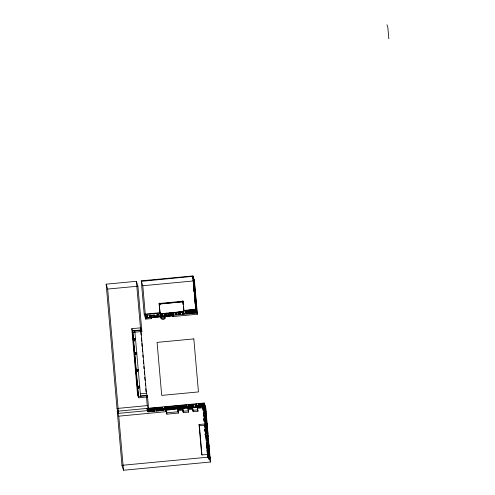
<?xml version="1.0" encoding="UTF-8"?>
<svg xmlns="http://www.w3.org/2000/svg" width="495" height="495" viewBox="0 0 495 495"><rect width="100%" height="100%" fill="white"/><g stroke="black" fill="none" stroke-linecap="round" stroke-linejoin="round"><path stroke-width="0.74" d="M188.02 408.251L188.193 407.787A2.438 2.395 -17.3 0 1 192.351 407.391L193.229 411.667L198.006 411.215L197.338 406.94L166.19 409.885L166.858 414.16L178.404 413.065L177.965 408.752A2.723 2.673 -17.3 0 1 182.401 408.338L183.107 410.077L183.323 412.601L188.651 412.1L188.02 408.251L192.598 407.818M161.123 313.669L160.213 313.88L159.978 313.118L159.118 303.287L160.04 303.194L160.269 303.831L182.494 301.727L182.265 301.096L182.94 301.028L183.175 301.789L184.035 311.627L160.213 313.88L159.118 303.287M141.422 281.339L193.062 276.321L193.397 280.114M131.794 328.668L132.45 330.778L138.161 396.192L137.505 394.088L131.794 328.668L140.716 327.826L146.433 393.24L147.578 396.928L148.766 410.497L118.534 413.362L117.012 408.474L106.153 284.173L136.385 281.315L137.907 286.203L141.867 331.514L132.938 332.355L132.542 331.068L141.465 330.227M141.261 280.826L192.945 275.938L194.473 280.851L197.394 314.238L172.941 316.553L172.452 313.385L164.476 314.139L165.045 318.211A2.215 2.178 -17.3 0 1 161.184 318.576L160.646 314.839L151.124 315.742L151.588 318.576L145.709 319.127L144.181 314.22L141.261 280.826L142.795 285.739L145.709 319.127M192.945 275.938L193.78 282.057L194.195 282.014L194.059 280.442L193.316 280.436L192.821 277.726L193.211 277.689L193.564 278.827L194.102 284.953M193.564 278.827L193.18 278.864L192.821 277.726M192.963 279.298L193.347 279.267L193.7 280.399M194.059 280.442L193.7 279.31L193.291 279.347L193.644 280.486M193.075 280.164L193.427 280.133L193.78 281.265L193.427 281.296L193.075 280.164L193.564 282.868L194.263 282.75L194.399 284.322L194.046 284.353M193.427 280.919L193.842 280.882L194.195 282.014M106.153 284.173L107.675 289.061L137.907 286.203M142.795 285.739L194.473 280.851M194.263 282.75L193.91 281.618L193.557 281.649L193.916 282.837M193.279 282.806L193.656 282.769L194.009 283.907L193.632 283.938L193.279 282.806L193.415 284.377L193.774 285.51L194.145 285.479M194.399 284.322L194.046 283.19L193.694 283.22L194.498 285.547L194.634 287.119L194.176 287.162L193.427 281.296M193.415 284.377L193.792 284.34M194.399 288.35L193.731 287.242L193.595 285.671L194.263 286.778L194.603 290.683M194.634 287.119L194.145 284.408L193.687 284.452L194.04 285.59L194.498 285.547M193.823 286.023L194.281 285.98M193.595 285.671L194.263 286.778M193.972 287.298L194.393 287.255L194.888 289.965L194.461 290.002L194.108 288.87M193.947 286.803L194.275 291.239L193.786 288.536L194.158 288.498M194.745 288.393L194.325 288.43L194.046 287.211M194.51 289.631L194.139 289.668L193.786 288.536M193.922 290.107L194.294 290.07M194.139 290.243L194.659 290.194L195.148 292.898L194.628 292.947L194.139 290.243L194.275 291.815M194.535 293.894L194.046 291.19L194.393 291.153M194.492 291.376L195.011 291.326M194.919 297.569L194.504 292.854L194.888 292.817L195.383 295.527L194.776 295.571M195.129 296.616L194.776 296.647L194.424 295.515L194.287 293.943L194.888 293.863L194.745 292.291L194.399 292.322L194.801 297.186M194.504 292.854L194.857 293.993L195.247 293.956M195.383 295.527L195.03 294.389L194.64 294.426L194.993 295.565M194.424 295.515L195.482 296.672L195.618 298.244L194.547 297.087L195.036 299.791L195.414 299.753L195.278 298.182L194.9 298.219L194.547 297.087M194.912 297.142L195.265 297.111L195.618 298.244M194.9 298.943L195.432 298.887L195.785 300.026L195.927 301.597L195.395 301.647L194.9 298.943L195.395 301.647M182.556 301.269L159.972 303.404L160.293 304.437M195.253 300.075L195.785 300.026M194.937 301.981L195.346 301.944L195.698 303.076L195.29 303.113L194.937 301.981L194.801 300.409L195.209 300.372M159.353 304.048L183.175 301.789M195.104 303.256L195.457 303.225L195.81 304.357L195.946 305.929L195.599 305.966L195.104 303.256L195.457 304.394L195.81 304.357M196.094 303.546L195.735 302.414L195.302 302.457L195.655 303.59L196.094 303.546L196.23 305.118L195.791 305.161L195.438 304.029L195.878 303.986L196.23 305.118M195.24 304.827L195.593 304.796L195.946 305.929M195.358 306.176L195.711 306.145L196.063 307.277L196.199 308.849L195.853 308.88L195.358 306.176L195.717 307.308L196.063 307.277M195.5 307.748L195.847 307.717L196.199 308.849M190.822 309.734L192.419 309.585L192.772 310.718L192.84 311.435L191.243 311.584L190.822 309.734L191.243 311.584M144.181 314.22L160.312 312.692M184.103 310.439L195.865 309.332L197.394 314.238M193.526 309.66L193.922 311.312L193.526 309.66L195.123 309.511L195.519 311.157M185.378 310.538L186.974 310.39L187.333 311.522L187.37 311.961L185.774 312.116L185.378 310.538L186.064 313.564L187.661 313.415L186.974 310.39M188.174 310.272L189.771 310.118L190.123 311.256L190.16 311.708L188.564 311.856L188.174 310.272L188.564 311.856M144.299 314.603L159.978 313.118M183.8 310.866L195.983 309.715L195.055 299.091M163.424 313.453L167.254 313.088M168.789 312.945L182.587 311.64M191.181 310.872L192.772 310.718M178.361 312.234L179.957 312.085L180.31 313.217L180.39 314.121L178.794 314.276L178.361 312.234L178.794 314.276M193.879 310.798L195.476 310.643M160.962 313.991L162.558 313.836L162.911 314.975L162.979 315.773L161.382 315.921L160.962 313.991L161.382 315.921M185.736 311.671L187.333 311.522M188.527 311.404L190.123 311.256M145.567 315.593L147.163 315.439L147.516 316.577L147.566 317.184L145.969 317.332L145.567 315.593L145.969 317.332M188.36 311.504L189.956 311.355L190.309 312.487L190.371 313.193L188.774 313.341L188.36 311.504L188.774 313.341M149.113 315.303L150.709 315.148L151.062 316.286L151.111 316.843L149.515 316.998L149.113 315.303L149.515 316.998M157.132 315.123L157.082 314.548L158.678 314.399L158.728 314.969M171.895 313.774L171.839 313.131L173.436 312.982L173.844 314.758L164.606 315.662L164.903 316.614L172.885 315.86L172.588 314.907M191.076 311.343L192.673 311.188L193.081 312.945L191.485 313.094L191.076 311.343L191.485 313.094M194.015 311.095L195.612 310.947L195.971 312.079L196.02 312.648L194.424 312.803L194.015 311.095L194.424 312.803M175.112 312.914L176.709 312.76L177.062 313.898L177.111 314.443L175.515 314.597L175.112 312.914L175.515 314.597M182.08 312.265L183.676 312.116L184.029 313.248L184.072 313.774L182.476 313.923L182.08 312.265L182.476 313.923M170.076 313.514L168.479 313.663L168.517 314.102M175.156 313.459L176.752 313.31L176.709 312.76M182.123 312.791L183.719 312.642L184.072 313.774M178.714 313.372L180.31 313.217M161.314 315.123L162.911 314.975M188.713 312.636L190.309 312.487M145.92 316.726L147.516 316.577M149.465 316.435L151.062 316.286M172.724 314.22L173.788 314.115M186.021 313.019L187.617 312.871M191.429 312.475L193.025 312.326L193.081 312.945M164.476 314.139L164.773 315.092L172.749 314.337L172.941 316.553M175.465 314.047L177.062 313.898M182.432 313.403L184.029 313.248M194.374 312.227L195.971 312.079M151.124 315.742L151.421 316.689L160.943 315.791L161.184 318.576L165.045 318.211L164.773 315.092M145.351 317.976L155.232 317.041M157.509 316.825L165.874 316.039M167.39 315.89L171.19 315.532M172.712 315.389L197.035 313.088L194.114 279.7M145.388 318.099L173.077 315.482L173.399 316.509M151.291 317.623L172.644 315.6M132.45 330.778L141.372 329.93M132.542 331.068L133.223 338.877L135.543 338.654M136.812 353.195L134.492 353.411L134.894 354.698L135.921 354.599L135.853 353.814L134.826 353.913L134.423 352.626L133.291 339.675L135.611 339.452M133.223 338.877L133.625 340.164L134.652 340.065L134.72 340.863L133.693 340.956L133.291 339.675M134.423 352.626L136.744 352.409M134.492 353.411L135.915 369.685L138.235 369.468M139.751 386.812L137.431 387.028L137.833 388.315L138.86 388.222L138.798 387.505L137.765 387.604L137.369 386.317L135.976 370.384L138.297 370.167M135.915 369.685L136.317 370.972L137.344 370.879L137.406 371.572L136.379 371.671L135.976 370.384M137.369 386.317L139.689 386.1M140.481 393.803L146.433 393.24M147.089 395.35L140.487 395.975L140.58 396.266L134.77 330.555L134.863 330.852M137.431 387.028L138.254 396.489L147.182 395.641M138.254 396.489L138.656 397.776L147.578 396.928M117.012 408.474L147.244 405.609L148.766 410.497M191.509 407.354L205.258 406.055L205.71 407.509L210.474 462.021L123.502 470.25L121.968 465.325L117.247 411.234L204.212 403.01L205.295 406.482L196.892 407.28M147.04 408.641L148.636 408.493L148.989 409.625L149.032 410.126L147.436 410.275L147.04 408.641L147.436 410.275M150.69 411.623L150.294 410.009L150.69 411.623L152.287 411.469L152.243 410.992L151.891 409.86L150.195 410.039L149.793 408.381L151.39 408.226L151.792 409.891L151.39 408.226M152.776 408.128L153.165 409.73L152.776 408.128L154.372 407.979L154.762 409.575L153.048 409.767L153.091 410.256L153.444 411.388L155.04 411.24L154.644 409.613L155.04 411.24M156.667 411.184L156.265 409.489L156.667 411.184L158.264 411.029L157.862 409.334L155.919 409.588L155.523 407.93L157.119 407.781L157.515 409.439L157.119 407.781M160.918 410.652L160.566 409.514L158.969 409.668L158.932 409.235L159.322 410.8L160.918 410.652L160.529 409.087L158.74 409.334L158.338 407.651L159.935 407.503L160.337 409.179L159.935 407.503M160.9 407.397L162.496 407.249L162.849 408.381L162.886 408.752L161.29 408.901L160.9 407.397L161.29 408.901M164.885 407.039L186.745 404.966L187.122 406.166L165.256 408.233L164.885 407.039L165.349 409.272L165.256 408.233M191.553 404.57L191.961 406.389L191.553 404.57L193.149 404.421L193.557 406.234L193.149 404.421M203.464 405.492L201.873 405.64L201.44 403.648L203.037 403.499L203.389 404.632L203.445 405.881L201.849 406.036L201.768 405.108L203.365 404.953M188.515 404.873L190.111 404.718L190.464 405.857L190.526 406.605L188.935 406.754L188.515 404.873L188.935 406.754M195.067 404.254L196.663 404.099L197.084 406.036L195.488 406.185L195.135 405.052L195.067 404.254L195.587 406.81L197.183 406.655L197.542 407.793L197.09 405.597L195.5 405.752L195.853 406.884M199.931 403.809L200.679 407.193L199.083 407.342L198.334 403.957L199.931 403.809L200.345 405.634M160.937 407.769L162.533 407.614L162.886 408.752M147.083 409.142L148.679 408.988L149.032 410.126M149.843 408.907L151.439 408.752M152.813 408.592L154.409 408.443L154.762 409.575M155.566 408.455L157.162 408.307M158.388 408.196L159.984 408.047M191.608 405.25L193.205 405.102M198.396 404.65L199.992 404.495M188.576 405.622L190.173 405.473L190.526 406.605M195.135 405.052L196.732 404.898L197.084 406.036M201.514 404.508L203.111 404.353L203.798 407.02L202.201 407.168L201.849 406.036M147.392 409.773L148.989 409.625M149.793 408.381L150.146 409.514L151.742 409.365M164.971 408.072L186.838 406.005L186.745 404.966M153.128 409.266L154.725 409.111M155.523 407.93L155.875 409.068L157.472 408.913M158.338 407.651L158.691 408.783L160.287 408.635M161.252 408.53L162.849 408.381M188.867 406.005L190.464 405.857M191.905 405.708L193.502 405.554M195.42 405.386L197.016 405.238M198.334 403.957L198.687 405.089L200.283 404.941M201.44 403.648L201.793 404.78L204.46 404.539L204.949 407.243L204.596 406.11M169.401 409.879L165.014 410.244L164.625 408.684L166.221 408.53L166.611 410.095L166.221 408.53M174.747 409.371L172.167 409.575L171.771 408.004L173.368 407.849L173.726 408.988M176.882 407.521L176.95 408.319L175.354 408.474L175.286 407.676L176.882 407.521L177.235 408.66M198.662 405.43L200.258 405.281L200.679 407.193M147.597 410.305L149.193 410.157L149.546 411.289L149.589 411.766L147.993 411.92L147.597 410.305L147.993 411.92M161.723 408.975L163.319 408.821L163.703 410.293L162.106 410.442L161.723 408.975L162.106 410.442M169.766 408.721L168.17 408.87L168.121 408.375L169.717 408.22L170.119 409.854L169.717 408.22M180.539 407.181L178.942 407.329L179.017 408.14M184.499 406.828L184.573 407.688L182.977 407.837L182.903 406.983L184.499 406.828L184.852 407.967M188.286 406.457L188.347 407.193L186.751 407.348L186.689 406.605L188.286 406.457L188.638 407.589M192.041 406.092L192.456 407.93L192.041 406.092L193.638 405.943L194.052 407.781M161.754 409.309L163.35 409.155L163.319 408.821M147.64 410.782L149.236 410.633L149.589 411.766M150.338 410.485L151.934 410.336L152.287 411.469M153.091 410.256L154.688 410.101M164.662 409.111L166.258 408.963M171.815 408.443L173.411 408.295L173.368 407.849M156.315 410.046L157.911 409.897L158.264 411.029M166.103 409.198L168.362 408.988M169.872 408.845L175.15 408.344M176.653 408.202L179.673 407.917M181.176 407.775L187.209 407.199M192.103 406.797L193.7 406.649L193.638 405.943M198.687 405.089L198.724 406.209L200.32 406.055M204.812 405.671L203.327 405.813L203.464 407.385M150.647 411.147L152.243 410.992M199.015 406.568L200.611 406.414M201.768 405.108L202.121 406.24L203.717 406.092M147.949 411.444L149.546 411.289M153.048 409.767L153.4 410.9L154.997 410.751M156.618 410.621L158.214 410.473M160.881 410.219L159.285 410.374L159.322 410.8M162.075 410.107L163.672 409.959L163.703 410.293M164.625 408.684L164.977 409.817L179.295 408.511M181.585 408.295L189.22 407.571M204.949 406.16L203.655 406.277L204.144 408.988L205.437 408.864L204.949 406.16L205.041 407.206M177.804 409.087L184.678 408.431M187.729 408.146L195.37 407.422M191.274 407.88L189.678 408.029L189.628 407.484M177.748 409.223L182.692 408.759M187.636 408.431L188.7 408.332M180.966 409.124L179.369 409.272L179.301 408.468M204.008 407.416L205.301 407.292M204.868 407.447L205.425 407.397L205.778 408.53L205.221 408.585L204.868 407.447L205.357 410.157L205.914 410.101L205.561 408.969M204.033 412.422L203.897 410.85L204.249 411.982L205.697 411.846L205.561 410.275L203.148 410.442L202.653 407.738L204.033 407.602M117.247 411.234L118.781 416.165L166.035 411.692L165.547 409.811L165.998 411.265L166.598 411.209L166.858 414.16M197.746 408.257L205.71 407.509M202.653 407.738L203.012 408.87L205.079 408.672L205.171 409.724M166.45 412.836L177.996 411.747L178.404 413.065M182.655 408.325L182.915 411.283L188.242 410.776L188.651 412.1M192.561 407.391L192.821 410.343L197.592 409.891L198.006 411.215M204.027 409.254L204.515 411.958L204.027 409.254L205.208 409.142L205.561 410.275M205.171 410.992L205.728 410.943L206.081 412.075L205.524 412.131L205.171 410.992L205.66 413.702L205.524 412.131M204.194 416.604L203.55 412.669L205.487 412.483M205.307 412.564L205.864 412.514L205.728 410.943M203.55 412.669L203.909 413.801L206.217 413.647M205.462 414.296L206.019 414.241L206.372 415.373L205.815 415.429L205.462 414.296L205.951 417L206.508 416.951L206.155 415.812M205.84 413.616L205.976 415.187L204.045 415.373L203.909 413.801M204.101 415.559L205.66 415.41M203.748 414.426L204.33 417.471L206.167 417.297L206.31 418.869L204.472 419.042L203.977 416.338L205.815 416.159L206.167 417.297M205.784 417.898L206.341 417.848L206.693 418.98L206.137 419.036L205.784 417.898L205.92 419.475M205.499 421.282L204.169 421.412L203.68 418.702L205.672 418.516L206.273 420.608L206.137 419.036M203.68 418.702L204.033 419.834L206.031 419.649L206.167 421.22L205.815 420.088M204.732 420.781L205.221 423.485L204.732 420.781L206.83 420.552M205.085 421.913L206.576 421.777L206.712 423.349M205.71 422.674L206.749 422.575L207.102 423.708L206.062 423.807L205.71 422.674L206.198 425.378L207.238 425.279L206.749 422.575M209.069 454.274L201.96 454.942L201.589 453.736L199.033 424.512L206.143 423.844M199.033 424.512L199.411 425.719L205.97 425.1M206.966 426.306L206.613 425.168L204.85 425.335L205.202 426.473L206.966 426.306L207.059 427.352M206.217 427.204L207.145 427.117L207.498 428.249L206.57 428.342L206.217 427.204L206.353 428.775L206.706 429.914L207.64 429.821L207.145 427.117M204.986 426.907L205.338 428.045L206.514 427.934M206.687 431.844L205.171 431.986L204.683 429.283L206.953 429.066M204.683 429.283L205.035 430.415L207.312 430.198L207.448 431.77L207.096 430.638M206.31 431.133L207.485 431.027L207.838 432.16L206.662 432.271L206.31 431.133L206.799 433.843L207.974 433.731L207.622 432.599M207.3 436.72L205.561 436.881L205.066 434.177L207.393 433.954L207.881 436.664M205.066 434.177L205.425 435.309L207.745 435.093M206.737 435.773L207.9 435.662L208.253 436.8L207.089 436.906L206.737 435.773L206.873 437.345L207.226 438.477L208.389 438.372M207.683 440.556L206.619 440.661L206.267 439.523L206.13 437.951L207.195 437.852M206.13 437.951L206.483 439.09L208.079 438.935L208.704 442.029L207.615 442.134L207.263 440.996L207.127 439.424L208.216 439.325L208.568 440.457L207.479 440.562L207.127 439.424M206.638 442.883L207.133 445.593L206.638 442.883L208.154 442.74L208.599 444.925M206.997 444.021L208.506 443.879M207.417 444.454L208.655 444.337L209.008 445.475L207.776 445.593L207.417 444.454L207.56 446.026L207.912 447.164L209.144 447.047L208.655 444.337M206.929 446.478L207.424 449.188L206.929 446.478L208.469 446.335M207.287 447.61L208.822 447.468L208.958 449.039L208.605 447.907M207.572 448.501L209.008 448.365L209.366 449.503L207.925 449.639L207.572 448.501L208.061 451.211L209.503 451.075L209.15 449.936M208.222 450.24L207.065 450.345L207.554 453.055L207.201 451.916M207.417 451.483L209.156 451.316L209.298 452.888M207.739 452.022L209.311 451.873L209.663 453.012L208.092 453.16L207.739 452.022L207.875 453.593L208.228 454.732L209.8 454.583M207.609 454.924L208.104 457.634L207.609 454.924L209.206 454.775L209.701 457.479M207.962 456.062L209.558 455.907M208.364 456.353L209.694 456.223L210.047 457.361L208.717 457.485L208.364 456.353L208.5 457.925L208.853 459.057L210.183 458.933L209.694 456.223M121.968 465.325L208.94 457.095M386.979 24.75L387.863 27.602L388.847 38.833M194.795 291.765L195.148 292.898M194.046 291.19L194.888 293.863M194.634 293.906L194.993 295.045L194.64 295.076L194.287 293.943M195.482 296.672L195.129 295.54L195.265 297.111M195.061 298.621L195.414 299.753M194.801 300.409L195.154 301.542L195.562 301.505L195.878 303.986M193.025 312.326L192.419 309.585M190.16 311.708L189.771 310.118M190.371 313.193L189.956 311.355M187.661 313.415L187.258 311.732L185.662 311.887L186.064 313.564M182.68 301.653L183.07 304.512M180.39 314.121L179.957 312.085M204.144 408.988L203.699 406.803M205.623 414.055L205.976 415.187M173.844 314.758L173.436 312.982M206.576 421.777L206.217 420.639L206.359 422.21M172.452 313.385L172.749 314.337M171.839 313.131L172.192 314.269M204.485 423.998L205.196 429.047M198.724 406.209L199.083 407.342M209.379 458.506L210.474 462.021M192.821 410.343L193.229 411.667M162.979 315.773L162.558 313.836M160.646 314.839L160.943 315.791M186.689 406.605L187.104 408.48M157.082 314.548L157.435 315.686M182.903 406.983L183.255 408.115M182.915 411.283L183.323 412.601M151.111 316.843L150.709 315.148M147.566 317.184L147.163 315.439M175.286 407.676L175.638 408.808M171.771 408.004L172.167 409.575M168.121 408.375L168.479 409.507M140.716 327.826L141.867 331.514M166.19 409.885L166.598 411.209M134.652 340.065L134.25 338.778L134.72 340.863M135.853 353.814L135.451 352.533L135.921 354.599M137.344 370.879L136.942 369.592L137.406 371.572M138.798 387.505L138.396 386.224L138.86 388.222M207.9 435.662L207.993 436.714M209.008 448.365L209.1 449.417M205.258 406.055L205.295 406.482M205.425 407.397L205.512 408.443M206.019 414.241L206.112 415.286M206.341 417.848L206.427 418.894M207.485 431.027L207.572 432.073M209.311 451.873L209.404 452.925M205.221 408.585L205.357 410.157M205.815 415.429L205.957 417.731M206.656 425.694L206.749 426.739M207.393 433.954L207.485 435.006M207.77 438.322L207.863 439.374M208.154 442.74L208.29 444.312M208.853 450.704L208.94 451.756M209.206 454.775L209.342 456.347M195.432 298.887L195.568 300.459M207.256 433.509L207.393 435.043M207.659 438.125L207.795 439.659M207.999 441.967L208.265 445.042M208.735 450.425L208.871 451.966M193.7 279.31L193.842 280.882M193.91 281.618L194.046 283.19M194.393 287.255L194.529 288.826M194.888 292.817L195.03 294.389M194.857 293.993L195.265 298.275M195.655 303.59L195.791 305.161M204.46 404.539L204.553 405.584M206.57 428.342L206.706 429.914M207.69 441.528L207.826 443.068M194.04 285.59L194.176 287.162M206.062 423.807L206.198 425.378M193.526 281.636L193.792 284.668M194.059 287.706L194.325 290.744M204.212 403.01L204.416 405.294M205.679 419.766L205.809 421.295M205.945 422.817L206.075 424.339M207.089 436.906L207.226 438.477M207.479 440.562L207.615 442.134M194.9 298.219L195.865 309.332M206.662 432.271L206.799 433.843M207.776 445.593L207.912 447.164M208.717 457.485L208.853 459.057M207.925 449.639L208.061 451.211M208.092 453.16L208.228 454.732M195.612 310.947L195.667 311.516M204.249 411.982L204.342 413.034M195.123 309.511L195.166 310.025M206.483 439.09L206.619 440.661M205.202 426.473L205.338 428.045M203.037 403.499L203.111 404.353M204.33 417.471L204.472 419.042M205.468 432.129L205.666 434.431M205.802 435.971L207.417 454.429M204.033 419.834L204.169 421.412M205.035 430.415L205.171 431.986M205.425 435.309L205.561 436.881M203.012 408.87L203.148 410.442M202.121 406.24L202.201 407.168M201.793 404.78L201.873 405.64M199.411 425.719L201.96 454.942M197.338 406.94L197.592 409.891M197.09 405.597L197.183 406.655M196.663 404.099L196.732 404.898M182.94 301.028L183.268 304.815M183.404 306.325L183.732 310.111M183.676 312.116L183.719 312.642M182.265 301.096L182.395 302.544M190.922 406.742L190.872 406.197L189.276 406.346L189.325 406.896M190.111 404.718L190.173 405.473M187.982 407.824L188.242 410.776M177.736 408.796L177.996 411.747M166.481 314.269L166.431 313.663L164.835 313.811L164.885 314.418M160.04 303.194L160.095 303.794M165.998 411.265L166.035 411.692M164.977 409.817L165.014 410.244M154.663 315.358L154.619 314.919L153.023 315.067L153.066 315.507M162.496 407.249L162.533 407.614M160.529 409.087L160.566 409.514M151.421 316.689L151.588 318.576M158.691 408.783L158.74 409.334M157.862 409.334L157.911 409.897M155.875 409.068L155.919 409.588M154.372 407.979L154.409 408.443M153.4 410.9L153.444 411.388M151.891 409.86L151.934 410.336M150.146 409.514L150.195 410.039M149.193 410.157L149.236 410.633M136.385 281.315L140.475 328.117M140.809 331.953L141.075 335.022M141.347 338.091L141.613 341.16M141.811 343.462L142.084 346.531M142.282 348.833L142.554 351.902M142.82 354.971L143.018 357.272M143.29 360.341L143.556 363.41M143.822 366.479L144.026 368.781M144.292 371.85L144.497 374.152M144.763 377.221L145.029 380.29M145.301 383.359L145.499 385.661M145.771 388.73L146.037 391.799M146.371 395.635L147.244 405.609M132.938 332.355L133.625 340.164M133.693 340.956L134.826 353.913M134.894 354.698L136.317 370.972M136.379 371.671L137.765 387.604M137.833 388.315L138.656 397.776M107.675 289.061L118.534 413.362M118.781 416.165L123.502 470.25M164.557 317.598A2.215 2.178 -17.3 0 0 164.748 317.258L160.894 317.623A2.215 2.178 -17.3 0 0 161.772 318.365M193.823 338.908L157.076 342.385L161.71 395.4L198.458 391.922L193.823 338.908M183.107 410.077L178.157 410.547A2.723 2.673 -17.3 0 1 183.107 410.077M193.013 409.142L188.434 409.575A2.438 2.395 -17.3 0 1 193.013 409.142M196.36 306.597L196.008 305.458L196.496 308.168L196.36 306.597M196.583 309.177L196.23 308.045L196.719 310.749L196.583 309.177"/></g></svg>
